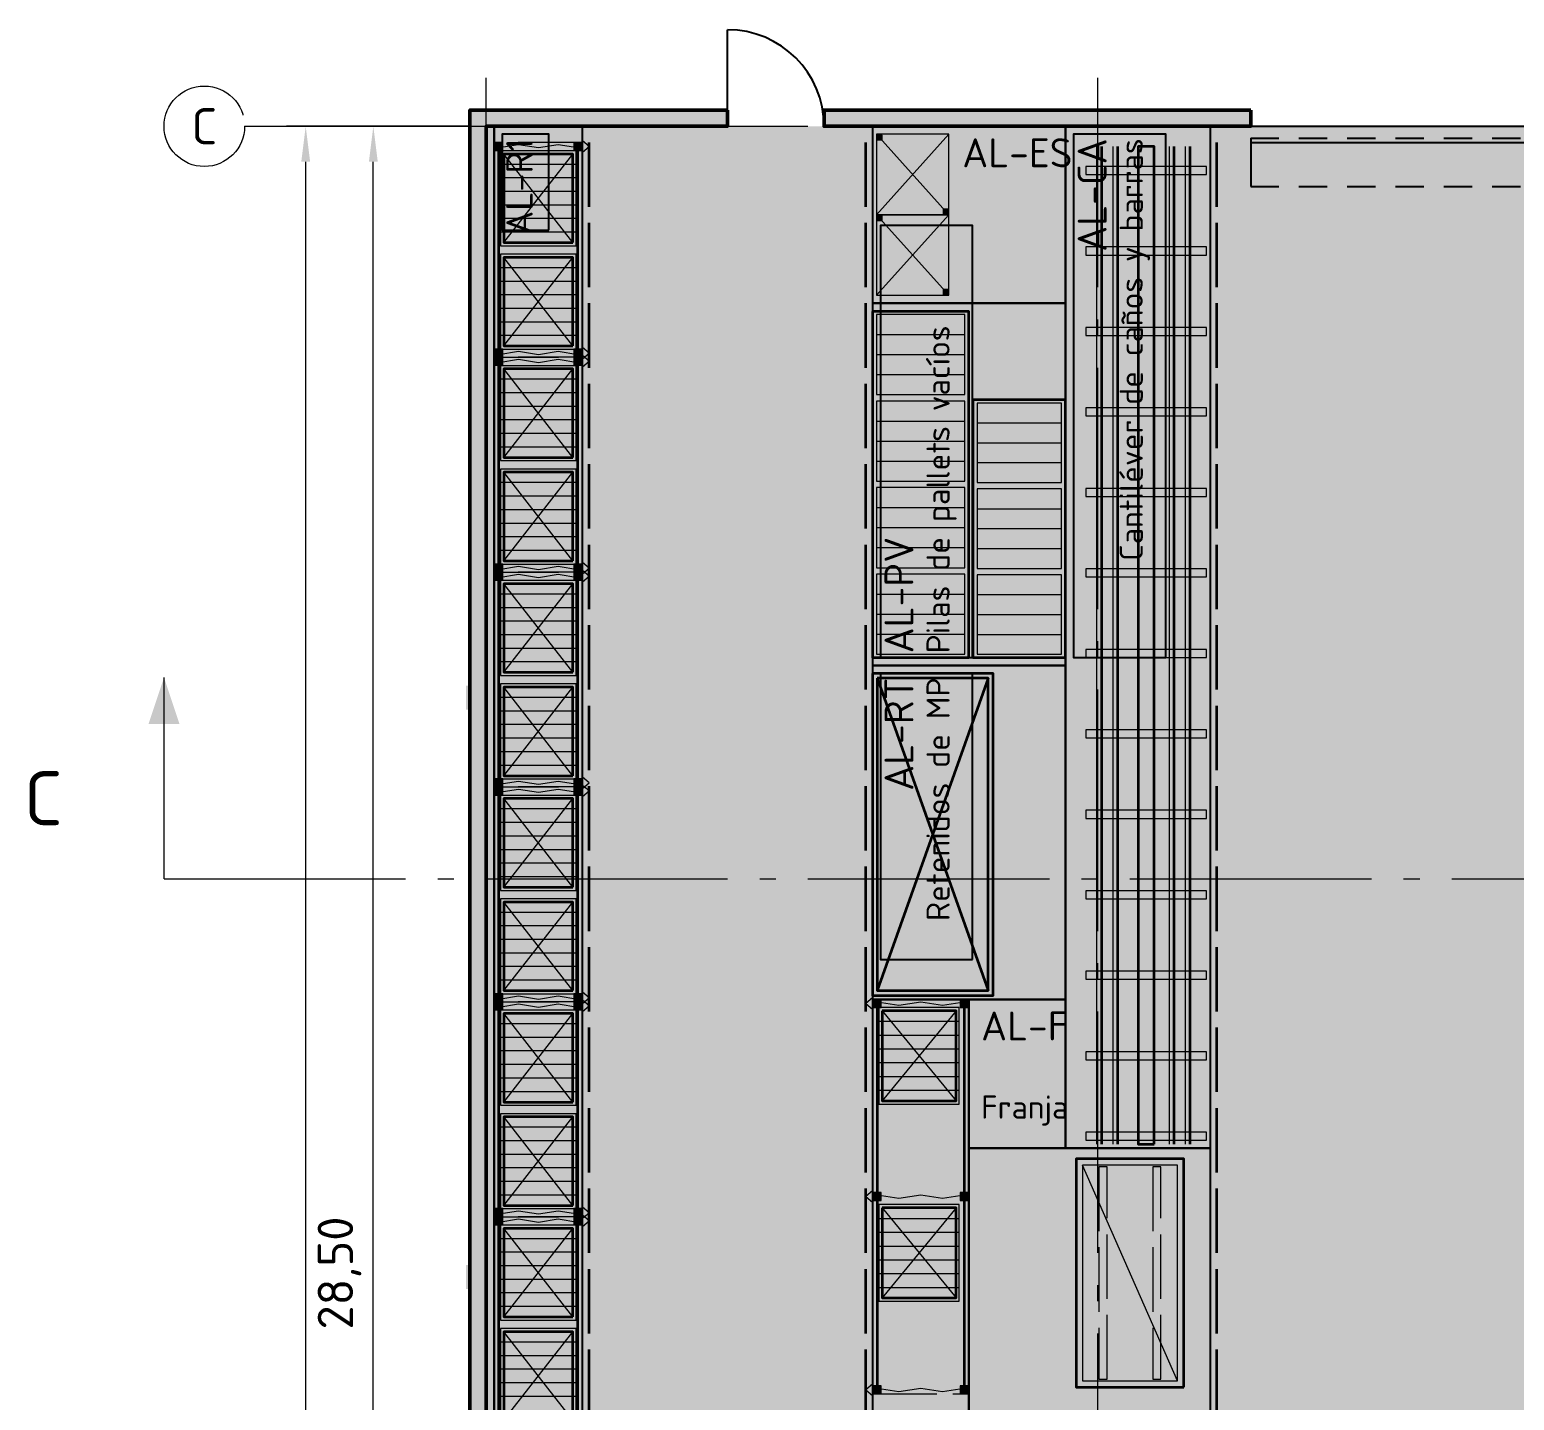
# Model space of a CAD drawing. Header units: millimetres. Extents: x 0 to 1189, y 0 to 841.
# Drawn here: x 143.7 to 235.9, y 540.3 to 625.5 of the extents above; entities that cross this region are included whole.
import ezdxf
from ezdxf.enums import TextEntityAlignment as Align

# ---------------------------------------------------------------- set-up
doc = ezdxf.new("R2010")
doc.units = ezdxf.units.MM
doc.linetypes.add('IRAM-E-TRAZOS', pattern=[5, 4, -1])
doc.linetypes.add('IRAM-F-TRAZO-PUNTO', pattern=[20, 15, -2, 1, -2])
for name, color, linetype, lineweight in [('A-ABERTURA', 7, 'CONTINUOUS', 25), ('A-COLUMNA', 7, 'CONTINUOUS', 50), ('A-COTA', 7, 'CONTINUOUS', 18), ('A-EJE', 1, 'IRAM-F-TRAZO-PUNTO', 18), ('A-EQUIPO-FINO', 8, 'CONTINUOUS', 13), ('A-EQUIPO-OCULTO', 8, 'IRAM-E-TRAZOS', 13), ('A-EQUIPO-RELLENO', 9, 'CONTINUOUS', 13), ('A-MURO', 7, 'CONTINUOUS', 50), ('A-RELLENO', 9, 'CONTINUOUS', 13), ('A-SECTOR', 1, 'CONTINUOUS', 25), ('A-SECTOR-TXT', 1, 'CONTINUOUS', 25), ('A-SEGURIDAD', 1, 'IRAM-E-TRAZOS', 18), ('A-TEXTO', 7, 'CONTINUOUS', 18)]:
    doc.layers.add(name, color=color, linetype=linetype, lineweight=lineweight)
for name, color, linetype, lineweight, true_color in [('A-DEM-RO', 1, 'CONTINUOUS', 35, 0xd21e1e), ('A-EQUIPO', 30, 'CONTINUOUS', 35, 0xe67800), ('A-PASILLO', 2, 'IRAM-E-TRAZOS', 35, 0xd7a500)]:
    doc.layers.add(name, color=color, linetype=linetype, lineweight=lineweight, true_color=true_color)
doc.styles.add('ISO3098', font='isocpeur.ttf')
doc.dimstyles.new('FLAMA-IRAM', dxfattribs={"dimtxt": 3.5, "dimasz": 3.5, "dimexe": 2, "dimexo": 1.5, "dimgap": 1, "dimtad": 1, "dimdec": 1, "dimtxsty": 'ISO3098', "dimblk": 'IRAM_FLECHA', "dimblk1": 'IRAM_FLECHA', "dimblk2": 'IRAM_FLECHA', "dimcen": 2.5, "dimclrd": 3, "dimclre": 3, "dimclrt": 3, "dimazin": 3, "dimtfac": 1, "dimtmove": 0, "dimatfit": 3, "dimlwd": 18, "dimlwe": 18})

# ---------------------------------------------------------------- blocks, each defined once
blk = doc.blocks.new('IRAM_FLECHA')
blk.add_solid([(0, 0), (-1, 0.125), (-1, -0.125)])

msp = doc.modelspace()

# ---------------------------------------------------------------- hatches: boundary and pattern name
at = {"layer": 'A-ABERTURA', "true_color": 0x3c3c3c}
h = msp.add_hatch(color=7, dxfattribs=at)
h.dxf.hatch_style = 1
h.paths.add_polyline_path([(219.5, 618.5), (218.25, 618.5), (218.25, 620.5), (219.5, 620.5)])
at = {"layer": 'A-COLUMNA', "true_color": 0x000000}
h = msp.add_hatch(color=7, dxfattribs=at)
h.dxf.hatch_style = 1
h.paths.add_polyline_path([(171, 618.5), (173, 618.5), (173, 620.5), (171, 620.5)])
h = msp.add_hatch(color=7, dxfattribs=at)
h.dxf.hatch_style = 1
h.paths.add_polyline_path([(209, 618.5), (211, 618.5), (211, 620.5), (209, 620.5)])
h = msp.add_hatch(color=7, dxfattribs=at)
h.dxf.hatch_style = 1
h.paths.add_polyline_path([(170.75, 583.25), (172.25, 583.25), (172.25, 584.75), (170.75, 584.75)])
h = msp.add_hatch(color=7, dxfattribs=at)
h.dxf.hatch_style = 1
h.paths.add_polyline_path([(170.75, 547.25), (172.25, 547.25), (172.25, 548.75), (170.75, 548.75)])
at = {"layer": 'A-EQUIPO-RELLENO', "true_color": 0xeeeeee}
h = msp.add_hatch(color=7, dxfattribs=at)
h.dxf.hatch_style = 1
h.paths.add_polyline_path([(196.25, 619), (196.25, 614), (200.75, 614), (200.75, 619)])
at = {"layer": 'A-EQUIPO-RELLENO', "true_color": 0x969ba0}
h = msp.add_hatch(color=7, dxfattribs=at)
h.dxf.hatch_style = 1
h.paths.add_polyline_path([(196.3, 618.95), (196.3, 618.65), (196.6, 618.65), (196.6, 618.95)])
h = msp.add_hatch(color=7, dxfattribs=at)
h.dxf.hatch_style = 1
h.paths.add_polyline_path([(173.05, 618), (173.05, 618.5), (172.55, 618.5), (172.55, 618)])
at = {"layer": 'A-EQUIPO-RELLENO', "true_color": 0xeedec0}
h = msp.add_hatch(color=7, dxfattribs=at)
h.dxf.hatch_style = 1
h.paths.add_polyline_path([(177.6, 612.075), (177.6, 617.975), (172.9, 617.975), (172.9, 612.075)])
at = {"layer": 'A-EQUIPO-RELLENO', "true_color": 0x969ba0}
h = msp.add_hatch(color=7, dxfattribs=at)
h.dxf.hatch_style = 1
h.paths.add_polyline_path([(177.95, 618), (177.95, 618.5), (177.45, 618.5), (177.45, 618)])
h = msp.add_hatch(color=7, dxfattribs=at)
h.dxf.hatch_style = 1
h.paths.add_polyline_path([(213.5, 556.25), (213.5, 618.25), (212.5, 618.25), (212.5, 556.25)])
at = {"layer": 'A-EQUIPO-RELLENO', "true_color": 0xcdd0d4}
h = msp.add_hatch(color=7, dxfattribs=at)
h.dxf.hatch_style = 1
h.paths.add_polyline_path([(216.75, 616.5), (216.75, 617), (209.25, 617), (209.25, 616.5)])
at = {"layer": 'A-EQUIPO-RELLENO', "true_color": 0x969ba0}
h = msp.add_hatch(color=7, dxfattribs=at)
h.dxf.hatch_style = 1
h.paths.add_polyline_path([(200.4, 614.35), (200.4, 614.05), (200.7, 614.05), (200.7, 614.35)])
at = {"layer": 'A-EQUIPO-RELLENO', "true_color": 0xeeeeee}
h = msp.add_hatch(color=7, dxfattribs=at)
h.dxf.hatch_style = 1
h.paths.add_polyline_path([(196.25, 614), (196.25, 609), (200.75, 609), (200.75, 614)])
at = {"layer": 'A-EQUIPO-RELLENO', "true_color": 0x969ba0}
h = msp.add_hatch(color=7, dxfattribs=at)
h.dxf.hatch_style = 1
h.paths.add_polyline_path([(196.3, 613.95), (196.3, 613.65), (196.6, 613.65), (196.6, 613.95)])
at = {"layer": 'A-EQUIPO-RELLENO', "true_color": 0xeedec0}
h = msp.add_hatch(color=7, dxfattribs=at)
h.dxf.hatch_style = 1
h.paths.add_polyline_path([(177.6, 605.65), (177.6, 611.55), (172.9, 611.55), (172.9, 605.65)])
at = {"layer": 'A-EQUIPO-RELLENO', "true_color": 0xcdd0d4}
h = msp.add_hatch(color=7, dxfattribs=at)
h.dxf.hatch_style = 1
h.paths.add_polyline_path([(216.75, 611.5), (216.75, 612), (209.25, 612), (209.25, 611.5)])
at = {"layer": 'A-EQUIPO-RELLENO', "true_color": 0x969ba0}
h = msp.add_hatch(color=7, dxfattribs=at)
h.dxf.hatch_style = 1
h.paths.add_polyline_path([(200.4, 609.35), (200.4, 609.05), (200.7, 609.05), (200.7, 609.35)])
at = {"layer": 'A-EQUIPO-RELLENO', "true_color": 0xeedec0}
h = msp.add_hatch(color=7, dxfattribs=at)
h.dxf.hatch_style = 1
h.paths.add_polyline_path([(196.25, 607.8), (196.25, 602.825), (201.75, 602.825), (201.75, 607.8)])
at = {"layer": 'A-EQUIPO-RELLENO', "true_color": 0xcdd0d4}
h = msp.add_hatch(color=7, dxfattribs=at)
h.dxf.hatch_style = 1
h.paths.add_polyline_path([(216.75, 606.5), (216.75, 607), (209.25, 607), (209.25, 606.5)])
at = {"layer": 'A-EQUIPO-RELLENO', "true_color": 0x969ba0}
h = msp.add_hatch(color=7, dxfattribs=at)
h.dxf.hatch_style = 1
h.paths.add_polyline_path([(173.05, 605.15), (173.05, 605.65), (172.55, 605.65), (172.55, 605.15)])
h = msp.add_hatch(color=7, dxfattribs=at)
h.dxf.hatch_style = 1
h.paths.add_polyline_path([(173.05, 604.65), (173.05, 605.15), (172.55, 605.15), (172.55, 604.65)])
h = msp.add_hatch(color=7, dxfattribs=at)
h.dxf.hatch_style = 1
h.paths.add_polyline_path([(177.95, 605.15), (177.95, 605.65), (177.45, 605.65), (177.45, 605.15)])
h = msp.add_hatch(color=7, dxfattribs=at)
h.dxf.hatch_style = 1
h.paths.add_polyline_path([(177.95, 604.65), (177.95, 605.15), (177.45, 605.15), (177.45, 604.65)])
at = {"layer": 'A-EQUIPO-RELLENO', "true_color": 0xeedec0}
h = msp.add_hatch(color=7, dxfattribs=at)
h.dxf.hatch_style = 1
h.paths.add_polyline_path([(177.6, 598.725), (177.6, 604.625), (172.9, 604.625), (172.9, 598.725)])
h = msp.add_hatch(color=7, dxfattribs=at)
h.dxf.hatch_style = 1
h.paths.add_polyline_path([(196.25, 602.425), (196.25, 597.45), (201.75, 597.45), (201.75, 602.425)])
h = msp.add_hatch(color=7, dxfattribs=at)
h.dxf.hatch_style = 1
h.paths.add_polyline_path([(202.5, 602.3), (202.5, 597.367), (207.75, 597.367), (207.75, 602.3)])
at = {"layer": 'A-EQUIPO-RELLENO', "true_color": 0xcdd0d4}
h = msp.add_hatch(color=7, dxfattribs=at)
h.dxf.hatch_style = 1
h.paths.add_polyline_path([(216.75, 601.5), (216.75, 602), (209.25, 602), (209.25, 601.5)])
at = {"layer": 'A-EQUIPO-RELLENO', "true_color": 0xeedec0}
h = msp.add_hatch(color=7, dxfattribs=at)
h.dxf.hatch_style = 1
h.paths.add_polyline_path([(177.6, 592.3), (177.6, 598.2), (172.9, 598.2), (172.9, 592.3)])
h = msp.add_hatch(color=7, dxfattribs=at)
h.dxf.hatch_style = 1
h.paths.add_polyline_path([(196.25, 597.05), (196.25, 592.075), (201.75, 592.075), (201.75, 597.05)])
h = msp.add_hatch(color=7, dxfattribs=at)
h.dxf.hatch_style = 1
h.paths.add_polyline_path([(202.5, 596.967), (202.5, 592.033), (207.75, 592.033), (207.75, 596.967)])
at = {"layer": 'A-EQUIPO-RELLENO', "true_color": 0xcdd0d4}
h = msp.add_hatch(color=7, dxfattribs=at)
h.dxf.hatch_style = 1
h.paths.add_polyline_path([(216.75, 596.5), (216.75, 597), (209.25, 597), (209.25, 596.5)])
at = {"layer": 'A-EQUIPO-RELLENO', "true_color": 0x969ba0}
h = msp.add_hatch(color=7, dxfattribs=at)
h.dxf.hatch_style = 1
h.paths.add_polyline_path([(173.05, 591.8), (173.05, 592.3), (172.55, 592.3), (172.55, 591.8)])
h = msp.add_hatch(color=7, dxfattribs=at)
h.dxf.hatch_style = 1
h.paths.add_polyline_path([(177.95, 591.8), (177.95, 592.3), (177.45, 592.3), (177.45, 591.8)])
h = msp.add_hatch(color=7, dxfattribs=at)
h.dxf.hatch_style = 1
h.paths.add_polyline_path([(173.05, 591.3), (173.05, 591.8), (172.55, 591.8), (172.55, 591.3)])
at = {"layer": 'A-EQUIPO-RELLENO', "true_color": 0xeedec0}
h = msp.add_hatch(color=7, dxfattribs=at)
h.dxf.hatch_style = 1
h.paths.add_polyline_path([(177.6, 585.375), (177.6, 591.275), (172.9, 591.275), (172.9, 585.375)])
at = {"layer": 'A-EQUIPO-RELLENO', "true_color": 0x969ba0}
h = msp.add_hatch(color=7, dxfattribs=at)
h.dxf.hatch_style = 1
h.paths.add_polyline_path([(177.95, 591.3), (177.95, 591.8), (177.45, 591.8), (177.45, 591.3)])
at = {"layer": 'A-EQUIPO-RELLENO', "true_color": 0xeedec0}
h = msp.add_hatch(color=7, dxfattribs=at)
h.dxf.hatch_style = 1
h.paths.add_polyline_path([(196.25, 591.675), (196.25, 586.7), (201.75, 586.7), (201.75, 591.675)])
h = msp.add_hatch(color=7, dxfattribs=at)
h.dxf.hatch_style = 1
h.paths.add_polyline_path([(202.5, 591.633), (202.5, 586.7), (207.75, 586.7), (207.75, 591.633)])
at = {"layer": 'A-EQUIPO-RELLENO', "true_color": 0xcdd0d4}
h = msp.add_hatch(color=7, dxfattribs=at)
h.dxf.hatch_style = 1
h.paths.add_polyline_path([(216.75, 591.5), (216.75, 592), (209.25, 592), (209.25, 591.5)])
h = msp.add_hatch(color=7, dxfattribs=at)
h.dxf.hatch_style = 1
h.paths.add_polyline_path([(216.75, 586.5), (216.75, 587), (209.25, 587), (209.25, 586.5)])
at = {"layer": 'A-EQUIPO-RELLENO', "true_color": 0xeedec0}
h = msp.add_hatch(color=7, dxfattribs=at)
h.dxf.hatch_style = 1
h.paths.add_polyline_path([(177.6, 578.95), (177.6, 584.85), (172.9, 584.85), (172.9, 578.95)])
at = {"layer": 'A-EQUIPO-RELLENO', "true_color": 0xcdd0d4}
h = msp.add_hatch(color=7, dxfattribs=at)
h.dxf.hatch_style = 1
h.paths.add_polyline_path([(216.75, 581.5), (216.75, 582), (209.25, 582), (209.25, 581.5)])
at = {"layer": 'A-EQUIPO-RELLENO', "true_color": 0x969ba0}
h = msp.add_hatch(color=7, dxfattribs=at)
h.dxf.hatch_style = 1
h.paths.add_polyline_path([(173.05, 578.45), (173.05, 578.95), (172.55, 578.95), (172.55, 578.45)])
h = msp.add_hatch(color=7, dxfattribs=at)
h.dxf.hatch_style = 1
h.paths.add_polyline_path([(173.05, 577.95), (173.05, 578.45), (172.55, 578.45), (172.55, 577.95)])
h = msp.add_hatch(color=7, dxfattribs=at)
h.dxf.hatch_style = 1
h.paths.add_polyline_path([(177.95, 578.45), (177.95, 578.95), (177.45, 578.95), (177.45, 578.45)])
h = msp.add_hatch(color=7, dxfattribs=at)
h.dxf.hatch_style = 1
h.paths.add_polyline_path([(177.95, 577.95), (177.95, 578.45), (177.45, 578.45), (177.45, 577.95)])
at = {"layer": 'A-EQUIPO-RELLENO', "true_color": 0xeedec0}
h = msp.add_hatch(color=7, dxfattribs=at)
h.dxf.hatch_style = 1
h.paths.add_polyline_path([(177.6, 572.025), (177.6, 577.925), (172.9, 577.925), (172.9, 572.025)])
at = {"layer": 'A-EQUIPO-RELLENO', "true_color": 0xcdd0d4}
h = msp.add_hatch(color=7, dxfattribs=at)
h.dxf.hatch_style = 1
h.paths.add_polyline_path([(216.75, 576.5), (216.75, 577), (209.25, 577), (209.25, 576.5)])
h = msp.add_hatch(color=7, dxfattribs=at)
h.dxf.hatch_style = 1
h.paths.add_polyline_path([(216.75, 571.5), (216.75, 572), (209.25, 572), (209.25, 571.5)])
at = {"layer": 'A-EQUIPO-RELLENO', "true_color": 0xeedec0}
h = msp.add_hatch(color=7, dxfattribs=at)
h.dxf.hatch_style = 1
h.paths.add_polyline_path([(177.6, 565.6), (177.6, 571.5), (172.9, 571.5), (172.9, 565.6)])
at = {"layer": 'A-EQUIPO-RELLENO', "true_color": 0xcdd0d4}
h = msp.add_hatch(color=7, dxfattribs=at)
h.dxf.hatch_style = 1
h.paths.add_polyline_path([(216.75, 566.5), (216.75, 567), (209.25, 567), (209.25, 566.5)])
at = {"layer": 'A-EQUIPO-RELLENO', "true_color": 0x969ba0}
h = msp.add_hatch(color=7, dxfattribs=at)
h.dxf.hatch_style = 1
h.paths.add_polyline_path([(173.05, 565.1), (173.05, 565.6), (172.55, 565.6), (172.55, 565.1)])
h = msp.add_hatch(color=7, dxfattribs=at)
h.dxf.hatch_style = 1
h.paths.add_polyline_path([(177.95, 565.1), (177.95, 565.6), (177.45, 565.6), (177.45, 565.1)])
h = msp.add_hatch(color=7, dxfattribs=at)
h.dxf.hatch_style = 1
h.paths.add_polyline_path([(173.05, 564.6), (173.05, 565.1), (172.55, 565.1), (172.55, 564.6)])
at = {"layer": 'A-EQUIPO-RELLENO', "true_color": 0xeedec0}
h = msp.add_hatch(color=7, dxfattribs=at)
h.dxf.hatch_style = 1
h.paths.add_polyline_path([(177.6, 558.675), (177.6, 564.575), (172.9, 564.575), (172.9, 558.675)])
at = {"layer": 'A-EQUIPO-RELLENO', "true_color": 0x969ba0}
h = msp.add_hatch(color=7, dxfattribs=at)
h.dxf.hatch_style = 1
h.paths.add_polyline_path([(177.95, 564.6), (177.95, 565.1), (177.45, 565.1), (177.45, 564.6)])
h = msp.add_hatch(color=7, dxfattribs=at)
h.dxf.hatch_style = 1
h.paths.add_polyline_path([(196.05, 565.25), (196.05, 564.75), (196.55, 564.75), (196.55, 565.25)])
at = {"layer": 'A-EQUIPO-RELLENO', "true_color": 0xeedec0}
h = msp.add_hatch(color=7, dxfattribs=at)
h.dxf.hatch_style = 1
h.paths.add_polyline_path([(196.4, 564.75), (196.4, 558.75), (201.4, 558.75), (201.4, 564.75)])
at = {"layer": 'A-EQUIPO-RELLENO', "true_color": 0x969ba0}
h = msp.add_hatch(color=7, dxfattribs=at)
h.dxf.hatch_style = 1
h.paths.add_polyline_path([(201.45, 565.25), (201.45, 564.75), (201.95, 564.75), (201.95, 565.25)])
at = {"layer": 'A-EQUIPO-RELLENO', "true_color": 0xcdd0d4}
h = msp.add_hatch(color=7, dxfattribs=at)
h.dxf.hatch_style = 1
h.paths.add_polyline_path([(216.75, 561.5), (216.75, 562), (209.25, 562), (209.25, 561.5)])
at = {"layer": 'A-EQUIPO-RELLENO', "true_color": 0xeedec0}
h = msp.add_hatch(color=7, dxfattribs=at)
h.dxf.hatch_style = 1
h.paths.add_polyline_path([(177.6, 552.25), (177.6, 558.15), (172.9, 558.15), (172.9, 552.25)])
at = {"layer": 'A-EQUIPO-RELLENO', "true_color": 0xcdd0d4}
h = msp.add_hatch(color=7, dxfattribs=at)
h.dxf.hatch_style = 1
h.paths.add_polyline_path([(216.75, 556.5), (216.75, 557), (209.25, 557), (209.25, 556.5)])
at = {"layer": 'A-EQUIPO-RELLENO', "true_color": 0xe8ecf2}
h = msp.add_hatch(color=7, dxfattribs=at)
h.dxf.hatch_style = 1
h.paths.add_polyline_path([(215.35, 541.15), (215.35, 555.35), (208.65, 555.35), (208.65, 541.15)])
at = {"layer": 'A-EQUIPO-RELLENO', "true_color": 0x969ba0}
h = msp.add_hatch(color=7, dxfattribs=at)
h.dxf.hatch_style = 1
h.paths.add_polyline_path([(196.05, 553.25), (196.05, 552.75), (196.55, 552.75), (196.55, 553.25)])
at = {"layer": 'A-EQUIPO-RELLENO', "true_color": 0xeedec0}
h = msp.add_hatch(color=7, dxfattribs=at)
h.dxf.hatch_style = 1
h.paths.add_polyline_path([(196.4, 552.5), (196.4, 546.5), (201.4, 546.5), (201.4, 552.5)])
at = {"layer": 'A-EQUIPO-RELLENO', "true_color": 0x969ba0}
h = msp.add_hatch(color=7, dxfattribs=at)
h.dxf.hatch_style = 1
h.paths.add_polyline_path([(201.45, 553.25), (201.45, 552.75), (201.95, 552.75), (201.95, 553.25)])
h = msp.add_hatch(color=7, dxfattribs=at)
h.dxf.hatch_style = 1
h.paths.add_polyline_path([(173.05, 551.75), (173.05, 552.25), (172.55, 552.25), (172.55, 551.75)])
h = msp.add_hatch(color=7, dxfattribs=at)
h.dxf.hatch_style = 1
h.paths.add_polyline_path([(173.05, 551.25), (173.05, 551.75), (172.55, 551.75), (172.55, 551.25)])
h = msp.add_hatch(color=7, dxfattribs=at)
h.dxf.hatch_style = 1
h.paths.add_polyline_path([(177.95, 551.75), (177.95, 552.25), (177.45, 552.25), (177.45, 551.75)])
h = msp.add_hatch(color=7, dxfattribs=at)
h.dxf.hatch_style = 1
h.paths.add_polyline_path([(177.95, 551.25), (177.95, 551.75), (177.45, 551.75), (177.45, 551.25)])
at = {"layer": 'A-EQUIPO-RELLENO', "true_color": 0xeedec0}
h = msp.add_hatch(color=7, dxfattribs=at)
h.dxf.hatch_style = 1
h.paths.add_polyline_path([(177.6, 545.325), (177.6, 551.225), (172.9, 551.225), (172.9, 545.325)])
h = msp.add_hatch(color=7, dxfattribs=at)
h.dxf.hatch_style = 1
h.paths.add_polyline_path([(177.6, 538.9), (177.6, 544.8), (172.9, 544.8), (172.9, 538.9)])
at = {"layer": 'A-EQUIPO-RELLENO', "true_color": 0x969ba0}
h = msp.add_hatch(color=7, dxfattribs=at)
h.dxf.hatch_style = 1
h.paths.add_polyline_path([(196.05, 541.25), (196.05, 540.75), (196.55, 540.75), (196.55, 541.25)])
h = msp.add_hatch(color=7, dxfattribs=at)
h.dxf.hatch_style = 1
h.paths.add_polyline_path([(201.45, 541.25), (201.45, 540.75), (201.95, 540.75), (201.95, 541.25)])
at = {"layer": 'A-MURO', "true_color": 0x464646}
h = msp.add_hatch(color=7, dxfattribs=at)
h.dxf.hatch_style = 1
h.paths.add_polyline_path([(187, 620.5), (187, 619.5), (172, 619.5), (172, 476), (171, 476), (171, 620.5)])
h = msp.add_hatch(color=7, dxfattribs=at)
h.dxf.hatch_style = 1
h.paths.add_polyline_path([(219.5, 620.5), (219.5, 619.5), (193, 619.5), (193, 620.5)])
at = {"layer": 'A-RELLENO', "true_color": 0xcde1f5}
h = msp.add_hatch(color=7, dxfattribs=at)
h.dxf.hatch_style = 1
h.paths.add_polyline_path([(172, 484.5), (172.5, 484.5), (172.5, 619.5), (172, 619.5)])
h = msp.add_hatch(color=7, dxfattribs=at)
h.dxf.hatch_style = 1
h.paths.add_polyline_path([(172.5, 484.5), (178, 484.5), (178, 619.5), (172.5, 619.5)])
at = {"layer": 'A-RELLENO', "true_color": 0xe2e2e2}
h = msp.add_hatch(color=7, dxfattribs=at)
h.dxf.hatch_style = 1
h.paths.add_polyline_path([(178, 484.5), (196, 484.5), (196, 619.5), (178, 619.5)])
at = {"layer": 'A-RELLENO', "true_color": 0xcde1f5}
h = msp.add_hatch(color=7, dxfattribs=at)
h.dxf.hatch_style = 1
h.paths.add_polyline_path([(196, 608.5), (208, 608.5), (208, 619.5), (196, 619.5)])
h = msp.add_hatch(color=7, dxfattribs=at)
h.dxf.hatch_style = 1
h.paths.add_polyline_path([(208, 556), (217, 556), (217, 619.5), (208, 619.5)])
at = {"layer": 'A-RELLENO', "true_color": 0xe2e2e2}
h = msp.add_hatch(color=7, dxfattribs=at)
h.dxf.hatch_style = 1
h.paths.add_polyline_path([(217, 484.5), (242, 484.5), (242, 619.5), (217, 619.5)])
at = {"layer": 'A-RELLENO', "true_color": 0xcde1f5}
h = msp.add_hatch(color=7, dxfattribs=at)
h.dxf.hatch_style = 1
h.paths.add_polyline_path([(196, 586), (208, 586), (208, 608.5), (196, 608.5)])
h = msp.add_hatch(color=7, dxfattribs=at)
h.dxf.hatch_style = 1
h.paths.add_polyline_path([(196, 565.25), (208, 565.25), (208, 586), (196, 586)])
h = msp.add_hatch(color=7, dxfattribs=at)
h.dxf.hatch_style = 1
h.paths.add_polyline_path([(196, 503), (202, 503), (202, 565.25), (196, 565.25)])
h = msp.add_hatch(color=7, dxfattribs=at)
h.dxf.hatch_style = 1
h.paths.add_polyline_path([(202, 556), (208, 556), (208, 565.25), (202, 565.25)])
h = msp.add_hatch(color=7, dxfattribs=at)
h.dxf.hatch_style = 1
h.paths.add_polyline_path([(202, 507), (217, 507), (217, 556), (202, 556)])
at = {"layer": 'A-SECTOR-TXT', "true_color": 0xffffff}
h = msp.add_hatch(color=7, dxfattribs=at)
h.dxf.hatch_style = 1
h.paths.add_polyline_path([(175.893, 613.053), (175.893, 619), (173, 619), (173, 613.053)])
h = msp.add_hatch(color=7, dxfattribs=at)
h.dxf.hatch_style = 1
h.paths.add_polyline_path([(214.22, 586.498), (214.22, 619), (208.5, 619), (208.5, 586.498)])
h = msp.add_hatch(color=7, dxfattribs=at)
h.dxf.hatch_style = 1
h.paths.add_polyline_path([(202.22, 586.5), (202.22, 613.332), (196.5, 613.332), (196.5, 586.5)])
h = msp.add_hatch(color=7, dxfattribs=at)
h.dxf.hatch_style = 1
h.paths.add_polyline_path([(202.22, 567.74), (202.22, 585.5), (196.5, 585.5), (196.5, 567.74)])
at = {"layer": 'A-TEXTO', "true_color": 0x000000}
h = msp.add_hatch(color=7, dxfattribs=at)
h.dxf.hatch_style = 1
h.paths.add_polyline_path([(152, 585.25), (151.04, 582.37), (152.96, 582.37)])

# ---------------------------------------------------------------- linework, layer by layer
at = {"layer": 'A-ABERTURA'}
for p, q in [((187, 619.5), (187, 625.5)), ((219.5, 619.5), (239.5, 619.5)), ((219.5, 618.75), (221.25, 618.75)), ((219.5, 618.75), (219.5, 615.75)), ((219.5, 618.5), (239.5, 618.5)), ((222.5, 618.75), (224.25, 618.75)), ((225.5, 618.75), (227.25, 618.75)), ((228.5, 618.75), (230.25, 618.75)), ((231.5, 618.75), (233.25, 618.75)), ((234.5, 618.75), (236.25, 618.75)), ((219.5, 615.75), (221.25, 615.75)), ((222.5, 615.75), (224.25, 615.75)), ((225.5, 615.75), (227.25, 615.75)), ((228.5, 615.75), (230.25, 615.75)), ((231.5, 615.75), (233.25, 615.75)), ((234.5, 615.75), (236.25, 615.75))]:
    msp.add_line(p, q, dxfattribs=at)
msp.add_arc((187, 619.5), 6, 0, 90, dxfattribs=at)
at = {"layer": 'A-DEM-RO'}
for p, q in [((196.3, 585.2), (203.2, 565.8)), ((203.2, 585.2), (196.3, 565.8))]:
    msp.add_line(p, q, dxfattribs=at)
for points in [[(196, 585.5), (196, 565.5), (203.5, 565.5), (203.5, 585.5)], [(196.3, 585.2), (196.3, 565.8), (203.2, 565.8), (203.2, 585.2)]]:
    msp.add_lwpolyline(points, close=True, dxfattribs=at)
at = {"layer": 'A-EJE'}
for p, q in [((172, 369.5), (172, 622.5)), ((210, 369.5), (210, 622.5)), ((157, 619.5), (567, 619.5)), ((152, 572.75), (572, 572.75))]:
    msp.add_line(p, q, dxfattribs=at)
msp.add_circle((154.5, 619.5), 2.5, dxfattribs=at)
at = {"layer": 'A-EQUIPO'}
for p, q in [((172.8, 605.15), (172.8, 618.5)), ((177.7, 605.15), (177.7, 618.5)), ((210.25, 556.25), (210.25, 618.25)), ((211.25, 556.25), (211.25, 618.25)), ((214.75, 556.25), (214.75, 618.25)), ((215.75, 556.25), (215.75, 618.25)), ((172.8, 591.8), (172.8, 605.15)), ((177.7, 591.8), (177.7, 605.15)), ((172.8, 578.45), (172.8, 591.8)), ((177.7, 578.45), (177.7, 591.8)), ((172.8, 565.1), (172.8, 578.45)), ((177.7, 565.1), (177.7, 578.45)), ((172.8, 551.75), (172.8, 565.1)), ((177.7, 551.75), (177.7, 565.1)), ((196.3, 565.25), (196.3, 540.75)), ((201.7, 565.25), (201.7, 540.75)), ((172.8, 538.4), (172.8, 551.75)), ((177.7, 538.4), (177.7, 551.75))]:
    msp.add_line(p, q, dxfattribs=at)
for points in [[(213.5, 556.25), (213.5, 618.25), (212.5, 618.25), (212.5, 556.25)], [(177.4, 612.275), (177.4, 617.775), (173.1, 617.775), (173.1, 612.275)], [(177.4, 605.85), (177.4, 611.35), (173.1, 611.35), (173.1, 605.85)], [(196, 608), (196, 586.5), (202, 586.5), (202, 608)], [(177.4, 598.925), (177.4, 604.425), (173.1, 604.425), (173.1, 598.925)], [(202.25, 602.5), (202.25, 586.5), (208, 586.5), (208, 602.5)], [(177.4, 592.5), (177.4, 598), (173.1, 598), (173.1, 592.5)], [(177.4, 585.575), (177.4, 591.075), (173.1, 591.075), (173.1, 585.575)], [(177.4, 579.15), (177.4, 584.65), (173.1, 584.65), (173.1, 579.15)], [(177.4, 572.225), (177.4, 577.725), (173.1, 577.725), (173.1, 572.225)], [(177.4, 565.8), (177.4, 571.3), (173.1, 571.3), (173.1, 565.8)], [(196.6, 564.55), (196.6, 558.95), (201.2, 558.95), (201.2, 564.55)], [(177.4, 558.875), (177.4, 564.375), (173.1, 564.375), (173.1, 558.875)], [(177.4, 552.45), (177.4, 557.95), (173.1, 557.95), (173.1, 552.45)], [(215.35, 541.15), (215.35, 555.35), (208.65, 555.35), (208.65, 541.15)], [(196.6, 552.3), (196.6, 546.7), (201.2, 546.7), (201.2, 552.3)], [(177.4, 545.525), (177.4, 551.025), (173.1, 551.025), (173.1, 545.525)], [(177.4, 539.1), (177.4, 544.6), (173.1, 544.6), (173.1, 539.1)]]:
    msp.add_lwpolyline(points, close=True, dxfattribs=at)
at = {"layer": 'A-EQUIPO-FINO'}
for p, q in [((196.25, 619), (200.75, 614)), ((200.75, 619), (196.25, 614)), ((209.95, 556.25), (209.95, 618.25)), ((210.95, 556.25), (210.95, 618.25)), ((214.45, 556.25), (214.45, 618.25)), ((215.45, 556.25), (215.45, 618.25)), ((177.6, 617.132), (172.9, 617.132)), ((177.4, 612.275), (173.1, 617.775)), ((173.1, 612.275), (177.4, 617.775)), ((177.6, 616.289), (172.9, 616.289)), ((177.6, 615.446), (172.9, 615.446)), ((177.6, 614.604), (172.9, 614.604)), ((177.6, 613.761), (172.9, 613.761)), ((196.25, 614), (200.75, 609)), ((200.75, 614), (196.25, 609)), ((177.6, 612.918), (172.9, 612.918)), ((177.6, 610.707), (172.9, 610.707)), ((177.4, 605.85), (173.1, 611.35)), ((173.1, 605.85), (177.4, 611.35)), ((177.6, 609.864), (172.9, 609.864)), ((177.6, 609.021), (172.9, 609.021)), ((177.6, 608.179), (172.9, 608.179)), ((177.6, 607.336), (172.9, 607.336)), ((177.6, 606.493), (172.9, 606.493)), ((196.25, 606.556), (201.75, 606.556)), ((196.25, 605.312), (201.75, 605.312)), ((177.4, 598.925), (173.1, 604.425)), ((173.1, 598.925), (177.4, 604.425)), ((196.25, 604.069), (201.75, 604.069)), ((177.6, 603.782), (172.9, 603.782)), ((177.6, 602.939), (172.9, 602.939)), ((177.6, 602.096), (172.9, 602.096)), ((177.6, 601.254), (172.9, 601.254)), ((177.6, 600.411), (172.9, 600.411)), ((196.25, 601.181), (201.75, 601.181)), ((202.5, 601.067), (207.75, 601.067)), ((177.6, 599.568), (172.9, 599.568)), ((196.25, 599.938), (201.75, 599.938)), ((202.5, 599.833), (207.75, 599.833)), ((196.25, 598.694), (201.75, 598.694)), ((202.5, 598.6), (207.75, 598.6)), ((177.4, 592.5), (173.1, 598)), ((173.1, 592.5), (177.4, 598)), ((177.6, 597.357), (172.9, 597.357)), ((177.6, 596.514), (172.9, 596.514)), ((196.25, 595.806), (201.75, 595.806)), ((177.6, 595.671), (172.9, 595.671)), ((177.6, 594.829), (172.9, 594.829)), ((202.5, 595.733), (207.75, 595.733)), ((177.6, 593.986), (172.9, 593.986)), ((196.25, 594.562), (201.75, 594.562)), ((202.5, 594.5), (207.75, 594.5)), ((177.6, 593.143), (172.9, 593.143)), ((196.25, 593.319), (201.75, 593.319)), ((202.5, 593.267), (207.75, 593.267)), ((177.6, 590.432), (172.9, 590.432)), ((177.4, 585.575), (173.1, 591.075)), ((173.1, 585.575), (177.4, 591.075)), ((196.25, 590.431), (201.75, 590.431)), ((202.5, 590.4), (207.75, 590.4)), ((177.6, 589.589), (172.9, 589.589)), ((177.6, 588.746), (172.9, 588.746)), ((196.25, 589.188), (201.75, 589.188)), ((202.5, 589.167), (207.75, 589.167)), ((177.6, 587.904), (172.9, 587.904)), ((196.25, 587.944), (201.75, 587.944)), ((202.5, 587.933), (207.75, 587.933)), ((177.6, 587.061), (172.9, 587.061)), ((177.6, 586.218), (172.9, 586.218)), ((177.6, 584.007), (172.9, 584.007)), ((177.4, 579.15), (173.1, 584.65)), ((173.1, 579.15), (177.4, 584.65)), ((177.6, 583.164), (172.9, 583.164)), ((177.6, 582.321), (172.9, 582.321)), ((177.6, 581.479), (172.9, 581.479)), ((177.6, 580.636), (172.9, 580.636)), ((177.6, 579.793), (172.9, 579.793)), ((177.4, 572.225), (173.1, 577.725)), ((173.1, 572.225), (177.4, 577.725)), ((177.6, 577.082), (172.9, 577.082)), ((177.6, 576.239), (172.9, 576.239)), ((177.6, 575.396), (172.9, 575.396)), ((177.6, 574.554), (172.9, 574.554)), ((177.6, 573.711), (172.9, 573.711)), ((177.6, 572.868), (172.9, 572.868)), ((177.4, 565.8), (173.1, 571.3)), ((173.1, 565.8), (177.4, 571.3)), ((177.6, 570.657), (172.9, 570.657)), ((177.6, 569.814), (172.9, 569.814)), ((177.6, 568.971), (172.9, 568.971)), ((177.6, 568.129), (172.9, 568.129)), ((177.6, 567.286), (172.9, 567.286)), ((177.6, 566.443), (172.9, 566.443)), ((196.6, 564.55), (201.2, 558.95)), ((201.2, 564.55), (196.6, 558.95)), ((177.6, 563.732), (172.9, 563.732)), ((177.4, 558.875), (173.1, 564.375)), ((173.1, 558.875), (177.4, 564.375)), ((196.4, 563.893), (201.4, 563.893)), ((177.6, 562.889), (172.9, 562.889)), ((196.4, 563.036), (201.4, 563.036)), ((177.6, 562.046), (172.9, 562.046)), ((196.4, 562.179), (201.4, 562.179)), ((177.6, 561.204), (172.9, 561.204)), ((196.4, 561.321), (201.4, 561.321)), ((177.6, 560.361), (172.9, 560.361)), ((196.4, 560.464), (201.4, 560.464)), ((177.6, 559.518), (172.9, 559.518)), ((196.4, 559.607), (201.4, 559.607)), ((177.4, 552.45), (173.1, 557.95)), ((173.1, 552.45), (177.4, 557.95)), ((177.6, 557.307), (172.9, 557.307)), ((177.6, 556.464), (172.9, 556.464)), ((177.6, 555.621), (172.9, 555.621)), ((177.6, 554.779), (172.9, 554.779)), ((214.95, 541.55), (209.05, 554.95)), ((177.6, 553.936), (172.9, 553.936)), ((177.6, 553.093), (172.9, 553.093)), ((196.4, 551.643), (201.4, 551.643)), ((196.6, 552.3), (201.2, 546.7)), ((201.2, 552.3), (196.6, 546.7)), ((177.4, 545.525), (173.1, 551.025)), ((173.1, 545.525), (177.4, 551.025)), ((196.4, 550.786), (201.4, 550.786)), ((177.6, 550.382), (172.9, 550.382)), ((196.4, 549.929), (201.4, 549.929)), ((177.6, 549.539), (172.9, 549.539)), ((196.4, 549.071), (201.4, 549.071)), ((177.6, 548.696), (172.9, 548.696)), ((177.6, 547.854), (172.9, 547.854)), ((196.4, 548.214), (201.4, 548.214)), ((177.6, 547.011), (172.9, 547.011)), ((196.4, 547.357), (201.4, 547.357)), ((177.6, 546.168), (172.9, 546.168)), ((177.4, 539.1), (173.1, 544.6)), ((173.1, 539.1), (177.4, 544.6)), ((177.6, 543.957), (172.9, 543.957)), ((177.6, 543.114), (172.9, 543.114)), ((177.6, 542.271), (172.9, 542.271)), ((177.6, 541.429), (172.9, 541.429)), ((177.6, 540.586), (172.9, 540.586))]:
    msp.add_line(p, q, dxfattribs=at)
for points in [[(196.25, 619), (196.25, 614), (200.75, 614), (200.75, 619)], [(196.3, 618.95), (196.3, 618.65), (196.6, 618.65), (196.6, 618.95)], [(173.05, 618), (173.05, 618.5), (172.55, 618.5), (172.55, 618)], [(177.6, 612.075), (177.6, 617.975), (172.9, 617.975), (172.9, 612.075)], [(177.95, 618), (177.95, 618.5), (177.45, 618.5), (177.45, 618)], [(216.75, 616.5), (216.75, 617), (209.25, 617), (209.25, 616.5)], [(200.4, 614.35), (200.4, 614.05), (200.7, 614.05), (200.7, 614.35)], [(196.25, 614), (196.25, 609), (200.75, 609), (200.75, 614)], [(196.3, 613.95), (196.3, 613.65), (196.6, 613.65), (196.6, 613.95)], [(177.6, 605.65), (177.6, 611.55), (172.9, 611.55), (172.9, 605.65)], [(216.75, 611.5), (216.75, 612), (209.25, 612), (209.25, 611.5)], [(200.4, 609.35), (200.4, 609.05), (200.7, 609.05), (200.7, 609.35)], [(196.25, 607.8), (196.25, 602.825), (201.75, 602.825), (201.75, 607.8)], [(216.75, 606.5), (216.75, 607), (209.25, 607), (209.25, 606.5)], [(173.05, 605.15), (173.05, 605.65), (172.55, 605.65), (172.55, 605.15)], [(173.05, 604.65), (173.05, 605.15), (172.55, 605.15), (172.55, 604.65)], [(177.95, 605.15), (177.95, 605.65), (177.45, 605.65), (177.45, 605.15)], [(177.95, 604.65), (177.95, 605.15), (177.45, 605.15), (177.45, 604.65)], [(177.6, 598.725), (177.6, 604.625), (172.9, 604.625), (172.9, 598.725)], [(196.25, 602.425), (196.25, 597.45), (201.75, 597.45), (201.75, 602.425)], [(202.5, 602.3), (202.5, 597.367), (207.75, 597.367), (207.75, 602.3)], [(216.75, 601.5), (216.75, 602), (209.25, 602), (209.25, 601.5)], [(177.6, 592.3), (177.6, 598.2), (172.9, 598.2), (172.9, 592.3)], [(196.25, 597.05), (196.25, 592.075), (201.75, 592.075), (201.75, 597.05)], [(202.5, 596.967), (202.5, 592.033), (207.75, 592.033), (207.75, 596.967)], [(216.75, 596.5), (216.75, 597), (209.25, 597), (209.25, 596.5)], [(173.05, 591.8), (173.05, 592.3), (172.55, 592.3), (172.55, 591.8)], [(177.95, 591.8), (177.95, 592.3), (177.45, 592.3), (177.45, 591.8)], [(173.05, 591.3), (173.05, 591.8), (172.55, 591.8), (172.55, 591.3)], [(177.6, 585.375), (177.6, 591.275), (172.9, 591.275), (172.9, 585.375)], [(177.95, 591.3), (177.95, 591.8), (177.45, 591.8), (177.45, 591.3)], [(196.25, 591.675), (196.25, 586.7), (201.75, 586.7), (201.75, 591.675)], [(202.5, 591.633), (202.5, 586.7), (207.75, 586.7), (207.75, 591.633)], [(216.75, 591.5), (216.75, 592), (209.25, 592), (209.25, 591.5)], [(216.75, 586.5), (216.75, 587), (209.25, 587), (209.25, 586.5)], [(177.6, 578.95), (177.6, 584.85), (172.9, 584.85), (172.9, 578.95)], [(216.75, 581.5), (216.75, 582), (209.25, 582), (209.25, 581.5)], [(173.05, 578.45), (173.05, 578.95), (172.55, 578.95), (172.55, 578.45)], [(173.05, 577.95), (173.05, 578.45), (172.55, 578.45), (172.55, 577.95)], [(177.95, 578.45), (177.95, 578.95), (177.45, 578.95), (177.45, 578.45)], [(177.95, 577.95), (177.95, 578.45), (177.45, 578.45), (177.45, 577.95)], [(177.6, 572.025), (177.6, 577.925), (172.9, 577.925), (172.9, 572.025)], [(216.75, 576.5), (216.75, 577), (209.25, 577), (209.25, 576.5)], [(216.75, 571.5), (216.75, 572), (209.25, 572), (209.25, 571.5)], [(177.6, 565.6), (177.6, 571.5), (172.9, 571.5), (172.9, 565.6)], [(216.75, 566.5), (216.75, 567), (209.25, 567), (209.25, 566.5)], [(173.05, 565.1), (173.05, 565.6), (172.55, 565.6), (172.55, 565.1)], [(177.95, 565.1), (177.95, 565.6), (177.45, 565.6), (177.45, 565.1)], [(173.05, 564.6), (173.05, 565.1), (172.55, 565.1), (172.55, 564.6)], [(177.6, 558.675), (177.6, 564.575), (172.9, 564.575), (172.9, 558.675)], [(177.95, 564.6), (177.95, 565.1), (177.45, 565.1), (177.45, 564.6)], [(196.05, 565.25), (196.05, 564.75), (196.55, 564.75), (196.55, 565.25)], [(196.4, 564.75), (196.4, 558.75), (201.4, 558.75), (201.4, 564.75)], [(201.45, 565.25), (201.45, 564.75), (201.95, 564.75), (201.95, 565.25)], [(216.75, 561.5), (216.75, 562), (209.25, 562), (209.25, 561.5)], [(177.6, 552.25), (177.6, 558.15), (172.9, 558.15), (172.9, 552.25)], [(216.75, 556.5), (216.75, 557), (209.25, 557), (209.25, 556.5)], [(214.95, 541.55), (214.95, 554.95), (209.05, 554.95), (209.05, 541.55)], [(196.05, 553.25), (196.05, 552.75), (196.55, 552.75), (196.55, 553.25)], [(196.4, 552.5), (196.4, 546.5), (201.4, 546.5), (201.4, 552.5)], [(201.45, 553.25), (201.45, 552.75), (201.95, 552.75), (201.95, 553.25)], [(173.05, 551.75), (173.05, 552.25), (172.55, 552.25), (172.55, 551.75)], [(173.05, 551.25), (173.05, 551.75), (172.55, 551.75), (172.55, 551.25)], [(177.95, 551.75), (177.95, 552.25), (177.45, 552.25), (177.45, 551.75)], [(177.95, 551.25), (177.95, 551.75), (177.45, 551.75), (177.45, 551.25)], [(177.6, 545.325), (177.6, 551.225), (172.9, 551.225), (172.9, 545.325)], [(177.6, 538.9), (177.6, 544.8), (172.9, 544.8), (172.9, 538.9)], [(196.05, 541.25), (196.05, 540.75), (196.55, 540.75), (196.55, 541.25)], [(201.45, 541.25), (201.45, 540.75), (201.95, 540.75), (201.95, 541.25)]]:
    msp.add_lwpolyline(points, close=True, dxfattribs=at)
for points in [[(177.7, 618.15), (176.475, 618.35), (175.25, 618.15), (174.025, 618.35), (172.8, 618.15)], [(177.7, 605.3), (176.475, 605.5), (175.25, 605.3), (174.025, 605.5), (172.8, 605.3)], [(177.7, 604.8), (176.475, 605), (175.25, 604.8), (174.025, 605), (172.8, 604.8)], [(177.7, 591.95), (176.475, 592.15), (175.25, 591.95), (174.025, 592.15), (172.8, 591.95)], [(177.7, 591.45), (176.475, 591.65), (175.25, 591.45), (174.025, 591.65), (172.8, 591.45)], [(177.7, 578.6), (176.475, 578.8), (175.25, 578.6), (174.025, 578.8), (172.8, 578.6)], [(177.7, 578.1), (176.475, 578.3), (175.25, 578.1), (174.025, 578.3), (172.8, 578.1)], [(177.7, 565.25), (176.475, 565.45), (175.25, 565.25), (174.025, 565.45), (172.8, 565.25)], [(177.7, 564.75), (176.475, 564.95), (175.25, 564.75), (174.025, 564.95), (172.8, 564.75)], [(196.3, 565.1), (197.65, 564.9), (199, 565.1), (200.35, 564.9), (201.7, 565.1)], [(196.3, 553.1), (197.65, 552.9), (199, 553.1), (200.35, 552.9), (201.7, 553.1)], [(177.7, 551.9), (176.475, 552.1), (175.25, 551.9), (174.025, 552.1), (172.8, 551.9)], [(177.7, 551.4), (176.475, 551.6), (175.25, 551.4), (174.025, 551.6), (172.8, 551.4)], [(196.3, 541.1), (197.65, 540.9), (199, 541.1), (200.35, 540.9), (201.7, 541.1)]]:
    msp.add_lwpolyline(points, dxfattribs=at)
at = {"layer": 'A-EQUIPO-OCULTO'}
for points in [[(178, 605.15), (178, 618.5), (172.5, 618.5), (172.5, 605.15)], [(178, 591.8), (178, 605.15), (172.5, 605.15), (172.5, 591.8)], [(178, 578.45), (178, 591.8), (172.5, 591.8), (172.5, 578.45)], [(178, 565.1), (178, 578.45), (172.5, 578.45), (172.5, 565.1)], [(178, 551.75), (178, 565.1), (172.5, 565.1), (172.5, 551.75)], [(196, 565.25), (196, 540.75), (202, 540.75), (202, 565.25)], [(210.575, 541.65), (210.575, 554.85), (210.075, 554.85), (210.075, 541.65)], [(213.925, 541.65), (213.925, 554.85), (213.425, 554.85), (213.425, 541.65)], [(178, 538.4), (178, 551.75), (172.5, 551.75), (172.5, 538.4)]]:
    msp.add_lwpolyline(points, close=True, dxfattribs=at)
at = {"layer": 'A-MURO'}
for points in [[(187, 620.5), (187, 619.5), (172, 619.5), (172, 476), (171, 476), (171, 620.5)], [(219.5, 620.5), (219.5, 619.5), (193, 619.5), (193, 620.5)]]:
    msp.add_lwpolyline(points, close=True, dxfattribs=at)
at = {"layer": 'A-PASILLO'}
for p, q in [((178.4, 484.5), (178.4, 619.5)), ((195.6, 484.5), (195.6, 619.5)), ((217.4, 484.5), (217.4, 619.5))]:
    msp.add_line(p, q, dxfattribs=at)
at = {"layer": 'A-SECTOR'}
for points in [[(172, 484.5), (172.5, 484.5), (172.5, 619.5), (172, 619.5)], [(172.5, 484.5), (178, 484.5), (178, 619.5), (172.5, 619.5)], [(196, 608.5), (208, 608.5), (208, 619.5), (196, 619.5)], [(208, 556), (217, 556), (217, 619.5), (208, 619.5)], [(196, 586), (208, 586), (208, 608.5), (196, 608.5)], [(196, 565.25), (208, 565.25), (208, 586), (196, 586)], [(196, 503), (202, 503), (202, 565.25), (196, 565.25)], [(202, 556), (208, 556), (208, 565.25), (202, 565.25)], [(202, 507), (217, 507), (217, 556), (202, 556)]]:
    msp.add_lwpolyline(points, close=True, dxfattribs=at)
at = {"layer": 'A-SECTOR-TXT'}
for points in [[(175.893, 613.053), (175.893, 619), (173, 619), (173, 613.053)], [(214.22, 586.498), (214.22, 619), (208.5, 619), (208.5, 586.498)], [(202.22, 586.5), (202.22, 613.332), (196.5, 613.332), (196.5, 586.5)], [(202.22, 567.74), (202.22, 585.5), (196.5, 585.5), (196.5, 567.74)]]:
    msp.add_lwpolyline(points, close=True, dxfattribs=at)
at = {"layer": 'A-SEGURIDAD'}
for points in [[(178, 617.9), (178.4, 618.25), (178, 618.6)], [(178, 605.05), (178.4, 605.4), (178, 605.75)], [(178, 604.55), (178.4, 604.9), (178, 605.25)], [(178, 591.7), (178.4, 592.05), (178, 592.4)], [(178, 591.2), (178.4, 591.55), (178, 591.9)], [(178, 578.35), (178.4, 578.7), (178, 579.05)], [(178, 577.85), (178.4, 578.2), (178, 578.55)], [(178, 565), (178.4, 565.35), (178, 565.7)], [(196, 565.35), (195.6, 565), (196, 564.65)], [(178, 564.5), (178.4, 564.85), (178, 565.2)], [(196, 553.35), (195.6, 553), (196, 552.65)], [(178, 551.65), (178.4, 552), (178, 552.35)], [(178, 551.15), (178.4, 551.5), (178, 551.85)], [(196, 541.35), (195.6, 541), (196, 540.65)]]:
    msp.add_lwpolyline(points, dxfattribs=at)
at = {"layer": 'A-TEXTO'}
msp.add_line((152, 572.75), (152, 585.25), dxfattribs=at)

# ---------------------------------------------------------------- texts
at = {"layer": 'A-SECTOR-TXT', "style": 'ISO3098'}
for s, height, p in [('AL-R1', 1.65, (173.25, 618.75)), ('AL-CA', 1.8, (208.75, 618.75)), ('Cantiléver de caños y barras', 1.44, (211.36, 618.75)), ('AL-RT', 1.8, (196.75, 585.25)), ('Retenidos de MP', 1.44, (199.36, 585.25))]:
    msp.add_text(s, height=height, rotation=90, dxfattribs=at).set_placement(p, align=Align.TOP_RIGHT)
for s, height, p in [('AL-ES', 1.8, (201.58, 618.75)), ('AL-F', 1.8, (202.75, 564.5)), ('Franja', 1.44, (202.75, 559.28))]:
    msp.add_text(s, height=height, dxfattribs=at).set_placement(p, align=Align.TOP_LEFT)
for s, height, p in [('Pilas de pallets vacíos', 1.44, (199.36, 586.75)), ('AL-PV', 1.8, (196.75, 586.75))]:
    msp.add_text(s, height=height, rotation=90, dxfattribs=at).set_placement(p, align=Align.TOP_LEFT)
at = {"layer": 'A-TEXTO', "style": 'ISO3098'}
for height, p in [(2.25, (154.5, 619.5)), (3.36, (144.5, 577.75))]:
    msp.add_text('C', height=height, dxfattribs=at).set_placement(p, align=Align.MIDDLE_CENTER)

# ---------------------------------------------------------------- dimensions: what is measured, and where the dimension line sits
at = {"layer": 'A-COTA'}
for base, p1 in [((160.8, 384.5), (172, 384.5)), ((165, 477), (172, 477))]:
    msp.add_linear_dim(base=base, p1=p1, p2=(172, 619.5), angle=90, dimstyle='FLAMA-IRAM', override={"dimtxt": 2.2, "dimasz": 2.2, "dimexe": 1.2, "dimexo": 1, "dimdec": 2, "dimlfac": 0.2, "dimzin": 0}, dxfattribs=at).render()

doc.saveas('drawing.dxf')
